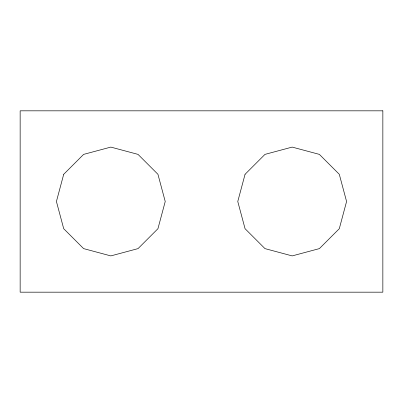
<?xml version="1.0" encoding="UTF-8"?>
<svg xmlns="http://www.w3.org/2000/svg" width="403" height="403" viewBox="0 0 403 403"><rect width="100%" height="100%" fill="white"/><g stroke="black" fill="none" stroke-linecap="round" stroke-linejoin="round"><path stroke-width="0.6" d="M63.709 174.298L56.42 201.5L63.709 228.703L83.623 248.616L110.825 255.905L138.028 248.616L157.941 228.703L165.23 201.5L157.941 174.298L138.028 154.384L110.825 147.095L83.623 154.384L63.709 174.298M245.059 174.298L237.77 201.5L245.059 228.703L264.973 248.616L292.175 255.905L319.377 248.616L339.291 228.703L346.58 201.5L339.291 174.298L319.377 154.384L292.175 147.095L264.973 154.384L245.059 174.298M382.85 110.825L20.15 110.825L20.15 292.175L382.85 292.175L382.85 110.825"/></g></svg>
